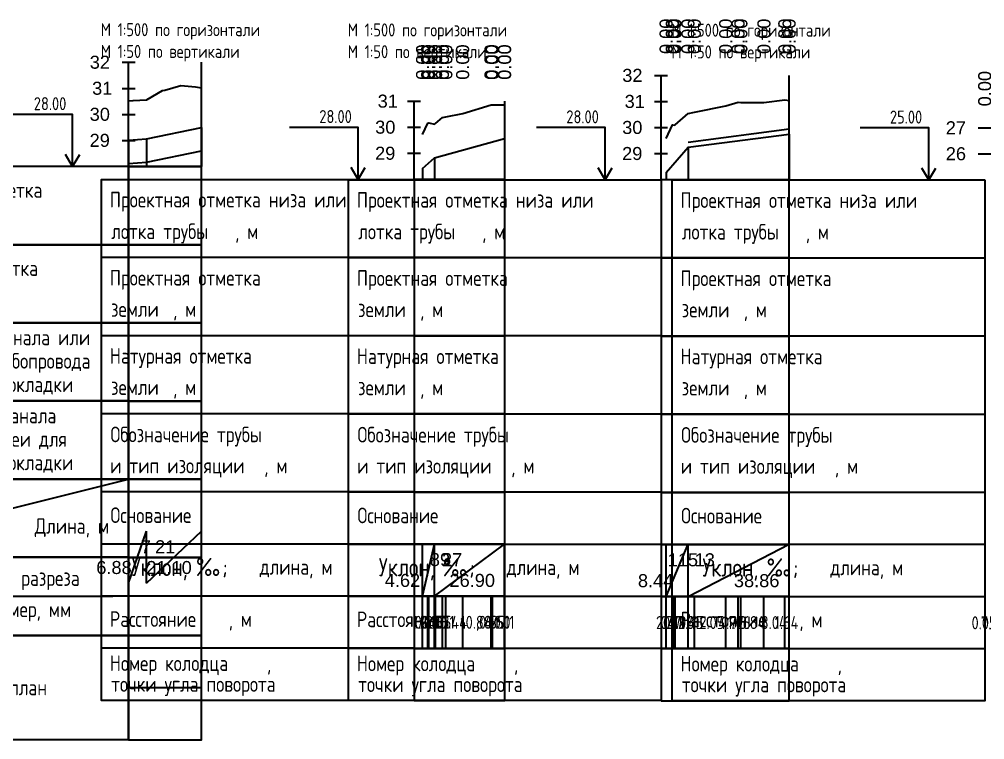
# Model space of a CAD drawing. Header units: metres. Extents: x -149473 to 83396, y -14167 to 104709.
# Drawn here: x -4450.4 to -4265, y 42325.9 to 42464.2 of the extents above; entities that cross this region are included whole.
import ezdxf

# ---------------------------------------------------------------- set-up
doc = ezdxf.new("R2010")
doc.units = ezdxf.units.M
doc.layers.add('Viewport2ForCustomObjects_0', color=7, linetype='Continuous')
for name, color, linetype, lineweight in [('Сети_В1', 130, 'Continuous', 30), ('Сети_Вид.Профиля', 7, 'Continuous', 30), ('Сети_Вид.Профиля.Проектные.Данные', 1, 'Continuous', 30), ('Сети_Т', 1, 'Continuous', 30)]:
    doc.layers.add(name, color=color, linetype=linetype, lineweight=lineweight)
doc.styles.add('CustomTextStyle144', font='GOST_0.TTF', dxfattribs={"height": 5})
doc.styles.add('CustomTextStyle145', font='arial.ttf', dxfattribs={"height": 5})
doc.styles.add('CustomTextStyle146', font='arial.ttf', dxfattribs={"height": 5})
doc.styles.add('CustomTextStyle147', font='arial.ttf', dxfattribs={"height": 5})
doc.styles.add('CustomTextStyle148', font='arial.ttf', dxfattribs={"height": 5})
doc.styles.add('CustomTextStyle149', font='arial.ttf', dxfattribs={"height": 5})
doc.styles.add('CustomTextStyle150', font='arial.ttf', dxfattribs={"height": 5})
doc.styles.add('CustomTextStyle151', font='arial.ttf', dxfattribs={"height": 5})
doc.styles.add('CustomTextStyle152', font='arial.ttf', dxfattribs={"height": 5})
doc.styles.add('CustomTextStyle153', font='GOST_0.TTF', dxfattribs={"height": 5})
doc.styles.add('CustomTextStyle154', font='GOST_0.TTF', dxfattribs={"height": 5})
doc.styles.add('CustomTextStyle157', font='GOST_0.TTF', dxfattribs={"height": 5})
doc.styles.add('CustomTextStyle158', font='arial.ttf', dxfattribs={"height": 5})
doc.styles.add('CustomTextStyle159', font='arial.ttf', dxfattribs={"height": 5})
doc.styles.add('CustomTextStyle160', font='arial.ttf', dxfattribs={"height": 5})
doc.styles.add('CustomTextStyle161', font='arial.ttf', dxfattribs={"height": 5})
doc.styles.add('CustomTextStyle162', font='arial.ttf', dxfattribs={"height": 5})
doc.styles.add('CustomTextStyle163', font='arial.ttf', dxfattribs={"height": 5})
doc.styles.add('CustomTextStyle164', font='arial.ttf', dxfattribs={"height": 5})
doc.styles.add('CustomTextStyle165', font='arial.ttf', dxfattribs={"height": 5})
doc.styles.add('CustomTextStyle166', font='arial.ttf', dxfattribs={"height": 5})
doc.styles.add('CustomTextStyle167', font='arial.ttf', dxfattribs={"height": 5})
doc.styles.add('CustomTextStyle168', font='arial.ttf', dxfattribs={"height": 5})
doc.styles.add('CustomTextStyle169', font='arial.ttf', dxfattribs={"height": 5})
doc.styles.add('CustomTextStyle170', font='arial.ttf', dxfattribs={"height": 5})
doc.styles.add('CustomTextStyle171', font='arial.ttf', dxfattribs={"height": 5})
doc.styles.add('CustomTextStyle172', font='arial.ttf', dxfattribs={"height": 5})
doc.styles.add('CustomTextStyle173', font='GOST_0.TTF', dxfattribs={"height": 5})
doc.styles.add('CustomTextStyle174', font='GOST_0.TTF', dxfattribs={"height": 5})
doc.styles.add('CustomTextStyle175', font='GOST_0.TTF', dxfattribs={"height": 5})
doc.styles.add('CustomTextStyle176', font='GOST_0.TTF', dxfattribs={"height": 5})
doc.styles.add('CustomTextStyle177', font='GOST_0.TTF', dxfattribs={"height": 5})
doc.styles.add('CustomTextStyle178', font='GOST_0.TTF', dxfattribs={"height": 5})
doc.styles.add('CustomTextStyle179', font='GOST_0.TTF', dxfattribs={"height": 5})
doc.styles.add('CustomTextStyle180', font='GOST_0.TTF', dxfattribs={"height": 5})
doc.styles.add('CustomTextStyle181', font='GOST_0.TTF', dxfattribs={"height": 5})
doc.styles.add('CustomTextStyle182', font='GOST_0.TTF', dxfattribs={"height": 5})
doc.styles.add('CustomTextStyle183', font='GOST_0.TTF', dxfattribs={"height": 5})
doc.styles.add('CustomTextStyle184', font='arial.ttf', dxfattribs={"height": 5})
doc.styles.add('CustomTextStyle185', font='arial.ttf', dxfattribs={"height": 5})
doc.styles.add('CustomTextStyle186', font='arial.ttf', dxfattribs={"height": 5})
doc.styles.add('CustomTextStyle187', font='arial.ttf', dxfattribs={"height": 5})
doc.styles.add('CustomTextStyle194', font='GOST_0.TTF', dxfattribs={"height": 5})
doc.styles.add('CustomTextStyle195', font='GOST_0.TTF', dxfattribs={"height": 5})
doc.styles.add('CustomTextStyle198', font='GOST_0.TTF', dxfattribs={"height": 5})
doc.styles.add('CustomTextStyle199', font='arial.ttf', dxfattribs={"height": 5})
doc.styles.add('CustomTextStyle200', font='arial.ttf', dxfattribs={"height": 5})
doc.styles.add('CustomTextStyle201', font='arial.ttf', dxfattribs={"height": 5})
doc.styles.add('CustomTextStyle202', font='arial.ttf', dxfattribs={"height": 5})
doc.styles.add('CustomTextStyle203', font='arial.ttf', dxfattribs={"height": 5})
doc.styles.add('CustomTextStyle204', font='arial.ttf', dxfattribs={"height": 5})
doc.styles.add('CustomTextStyle205', font='arial.ttf', dxfattribs={"height": 5})
doc.styles.add('CustomTextStyle206', font='arial.ttf', dxfattribs={"height": 5})
doc.styles.add('CustomTextStyle207', font='arial.ttf', dxfattribs={"height": 5})
doc.styles.add('CustomTextStyle208', font='arial.ttf', dxfattribs={"height": 5})
doc.styles.add('CustomTextStyle209', font='arial.ttf', dxfattribs={"height": 5})
doc.styles.add('CustomTextStyle210', font='arial.ttf', dxfattribs={"height": 5})
doc.styles.add('CustomTextStyle211', font='arial.ttf', dxfattribs={"height": 5})
doc.styles.add('CustomTextStyle212', font='arial.ttf', dxfattribs={"height": 5})
doc.styles.add('CustomTextStyle213', font='arial.ttf', dxfattribs={"height": 5})
doc.styles.add('CustomTextStyle214', font='arial.ttf', dxfattribs={"height": 5})
doc.styles.add('CustomTextStyle215', font='arial.ttf', dxfattribs={"height": 5})
doc.styles.add('CustomTextStyle216', font='GOST_0.TTF', dxfattribs={"height": 5})
doc.styles.add('CustomTextStyle217', font='GOST_0.TTF', dxfattribs={"height": 5})
doc.styles.add('CustomTextStyle218', font='GOST_0.TTF', dxfattribs={"height": 5})
doc.styles.add('CustomTextStyle219', font='GOST_0.TTF', dxfattribs={"height": 5})
doc.styles.add('CustomTextStyle220', font='GOST_0.TTF', dxfattribs={"height": 5})
doc.styles.add('CustomTextStyle221', font='GOST_0.TTF', dxfattribs={"height": 5})
doc.styles.add('CustomTextStyle222', font='GOST_0.TTF', dxfattribs={"height": 5})
doc.styles.add('CustomTextStyle223', font='GOST_0.TTF', dxfattribs={"height": 5})
doc.styles.add('CustomTextStyle224', font='GOST_0.TTF', dxfattribs={"height": 5})
doc.styles.add('CustomTextStyle225', font='GOST_0.TTF', dxfattribs={"height": 5})
doc.styles.add('CustomTextStyle226', font='GOST_0.TTF', dxfattribs={"height": 5})
doc.styles.add('CustomTextStyle227', font='GOST_0.TTF', dxfattribs={"height": 5})
doc.styles.add('CustomTextStyle228', font='arial.ttf', dxfattribs={"height": 5})
doc.styles.add('CustomTextStyle229', font='arial.ttf', dxfattribs={"height": 5})
doc.styles.add('CustomTextStyle230', font='arial.ttf', dxfattribs={"height": 5})
doc.styles.add('CustomTextStyle231', font='arial.ttf', dxfattribs={"height": 5})
doc.styles.add('CustomTextStyle235', font='GOST_0.TTF', dxfattribs={"height": 5})
doc.styles.add('CustomTextStyle236', font='GOST_0.TTF', dxfattribs={"height": 5})
doc.styles.add('CustomTextStyle239', font='GOST_0.TTF', dxfattribs={"height": 5})
doc.styles.add('CustomTextStyle240', font='arial.ttf', dxfattribs={"height": 5})
doc.styles.add('CustomTextStyle241', font='arial.ttf', dxfattribs={"height": 5})
doc.styles.add('CustomTextStyle242', font='arial.ttf', dxfattribs={"height": 5})
doc.styles.add('CustomTextStyle243', font='arial.ttf', dxfattribs={"height": 5})
doc.styles.add('CustomTextStyle251', font='GOST_0.TTF', dxfattribs={"height": 5})
doc.styles.add('CustomTextStyle252', font='GOST_0.TTF', dxfattribs={"height": 5})
doc.styles.get("Standard").update_dxf_attribs({"font": 'GOST_0.TTF'})

# ---------------------------------------------------------------- blocks, each defined once
blk = doc.blocks.new('CustomObjectsInViewport2_0')
at = {"layer": 'Сети_В1', "linetype": 'Continuous'}
for p, q in [((3460.18, 1249.99), (3499.04, 1255.02)), ((3460.18, 1247.99), (3499.04, 1253.02))]:
    blk.add_line(p, q, dxfattribs=at)
at = {"layer": 'Сети_Вид.Профиля'}
for p, q in [((3242.81, 1280.63), (3247.81, 1280.63)), ((3245.31, 1240.63), (3245.31, 1280.63)), ((3273.29, 1240.63), (3273.29, 1280.63)), ((3447.33, 1275.58), (3452.33, 1275.58)), ((3449.83, 1235.58), (3449.83, 1275.58)), ((3499.04, 1235.58), (3499.04, 1275.58)), ((3242.81, 1270.63), (3247.81, 1270.63)), ((3352.47, 1265.68), (3357.47, 1265.68)), ((3354.97, 1235.68), (3354.97, 1265.68)), ((3389.79, 1235.68), (3389.79, 1265.68)), ((3447.33, 1265.58), (3452.33, 1265.58)), ((3242.81, 1260.63), (3247.81, 1260.63)), ((3352.47, 1255.68), (3357.47, 1255.68)), ((3447.33, 1255.58), (3452.33, 1255.58)), ((3571.63, 1255.49), (3576.63, 1255.49)), ((3242.81, 1250.63), (3247.81, 1250.63)), ((3352.47, 1245.68), (3357.47, 1245.68)), ((3447.33, 1245.58), (3452.33, 1245.58)), ((3571.63, 1245.49), (3576.63, 1245.49))]:
    blk.add_line(p, q, dxfattribs=at)
at = {"layer": 'Сети_Вид.Профиля', "linetype": 'Continuous'}
for p, q in [((3245.31, 1240.63), (3273.29, 1240.63)), ((3354.97, 1235.68), (3389.79, 1235.68)), ((3449.83, 1235.58), (3499.04, 1235.58)), ((3358.25, 1055.62), (3358.25, 1075.62)), ((3360.21, 1055.62), (3360.21, 1075.62)), ((3360.7, 1055.62), (3360.7, 1075.62)), ((3362.85, 1055.62), (3362.85, 1075.62)), ((3363.25, 1055.62), (3363.25, 1075.62)), ((3365.9, 1055.62), (3365.9, 1075.62)), ((3367.21, 1055.62), (3367.21, 1075.62)), ((3373.65, 1055.62), (3373.65, 1075.62)), ((3384.53, 1055.62), (3384.53, 1075.62)), ((3385.08, 1055.62), (3385.08, 1075.62)), ((3389.68, 1055.62), (3389.68, 1075.62)), ((3451.8, 1055.52), (3451.8, 1075.52)), ((3454.17, 1055.52), (3454.17, 1075.52)), ((3454.34, 1055.52), (3454.34, 1075.52)), ((3455.07, 1055.52), (3455.07, 1075.52)), ((3455.2, 1055.52), (3455.2, 1075.52)), ((3460.18, 1055.52), (3460.18, 1075.52)), ((3462.63, 1055.52), (3462.63, 1075.52)), ((3474.69, 1055.52), (3474.69, 1075.52)), ((3479.45, 1055.52), (3479.45, 1075.52)), ((3480.52, 1055.52), (3480.52, 1075.52)), ((3489.36, 1055.52), (3489.36, 1075.52)), ((3497.4, 1055.52), (3497.4, 1075.52)), ((3245.31, 1040.55), (3273.29, 1040.55))]:
    blk.add_line(p, q, dxfattribs=at)
at = {"layer": 'Сети_Вид.Профиля', "ltscale": 100}
blk.add_line((3131.3, 1075.6), (3239.3, 1075.6), dxfattribs=at)
at = {"layer": 'Сети_Вид.Профиля'}
for points in [[(3223.84, 1240.6), (3223.84, 1260.6), (3197.51, 1260.6)], [(3333.49, 1235.65), (3333.49, 1255.65), (3307.17, 1255.65)], [(3428.36, 1235.55), (3428.36, 1255.55), (3402.03, 1255.55)], [(3552.66, 1235.46), (3552.66, 1255.46), (3526.33, 1255.46)], [(3223.84, 1240.6), (3221.13, 1245.18)], [(3223.84, 1240.6), (3226.55, 1245.18)], [(3333.49, 1235.65), (3330.78, 1240.23)], [(3333.49, 1235.65), (3336.21, 1240.23)], [(3428.36, 1235.55), (3425.65, 1240.13)], [(3428.36, 1235.55), (3431.07, 1240.13)], [(3552.66, 1235.46), (3549.95, 1240.04)], [(3552.66, 1235.46), (3555.38, 1240.04)], [(3354.96, 1205.65), (3234.96, 1205.65)], [(3449.82, 1205.55), (3329.82, 1205.55)], [(3574.12, 1205.46), (3454.12, 1205.46)], [(3354.96, 1175.65), (3234.96, 1175.65)], [(3449.82, 1175.55), (3329.82, 1175.55)], [(3574.12, 1175.46), (3454.12, 1175.46)], [(3354.96, 1145.65), (3234.96, 1145.65)], [(3449.82, 1145.55), (3329.82, 1145.55)], [(3574.12, 1145.46), (3454.12, 1145.46)], [(3354.96, 1115.65), (3234.96, 1115.65)], [(3449.82, 1115.55), (3329.82, 1115.55)], [(3574.12, 1115.46), (3454.12, 1115.46)], [(3354.96, 1095.65), (3234.96, 1095.65)], [(3449.82, 1095.55), (3329.82, 1095.55)], [(3574.12, 1095.46), (3454.12, 1095.46)], [(3354.96, 1075.65), (3234.96, 1075.65)], [(3449.82, 1075.55), (3329.82, 1075.55)], [(3574.12, 1075.46), (3454.12, 1075.46)], [(3354.96, 1055.65), (3234.96, 1055.65)], [(3449.82, 1055.55), (3329.82, 1055.55)], [(3574.12, 1055.46), (3454.12, 1055.46)]]:
    blk.add_lwpolyline(points, dxfattribs=at)
at = {"layer": 'Сети_Вид.Профиля', "ltscale": 100}
for points in [[(3245.3, 1240.6), (3125.3, 1240.6), (3125.3, 1210.6), (3245.3, 1210.6)], [(3245.3, 1210.6), (3125.3, 1210.6), (3125.3, 1180.6), (3245.3, 1180.6)], [(3245.3, 1180.6), (3125.3, 1180.6), (3125.3, 1150.6), (3245.3, 1150.6)], [(3245.3, 1150.6), (3125.3, 1150.6), (3125.3, 1120.6), (3245.3, 1120.6)], [(3245.3, 1120.6), (3125.3, 1120.6), (3125.3, 1090.6), (3245.3, 1090.6)], [(3245.3, 1090.6), (3125.3, 1090.6), (3125.3, 1060.6), (3245.3, 1060.6)], [(3245.3, 1060.6), (3125.3, 1060.6), (3125.3, 1020.6), (3245.3, 1020.6)]]:
    blk.add_lwpolyline(points, close=True, dxfattribs=at)
at = {"layer": 'Сети_Вид.Профиля'}
for points in [[(3354.96, 1235.65), (3354.96, 1205.65), (3354.96, 1175.65), (3354.96, 1145.65), (3354.96, 1115.65), (3354.96, 1095.65), (3354.96, 1075.65), (3354.96, 1055.65), (3354.96, 1035.65), (3234.96, 1035.65), (3234.96, 1235.65)], [(3449.82, 1235.55), (3449.82, 1205.55), (3449.82, 1175.55), (3449.82, 1145.55), (3449.82, 1115.55), (3449.82, 1095.55), (3449.82, 1075.55), (3449.82, 1055.55), (3449.82, 1035.55), (3329.82, 1035.55), (3329.82, 1235.55)], [(3574.12, 1235.46), (3574.12, 1205.46), (3574.12, 1175.46), (3574.12, 1145.46), (3574.12, 1115.46), (3574.12, 1095.46), (3574.12, 1075.46), (3574.12, 1055.46), (3574.12, 1035.46), (3454.12, 1035.46), (3454.12, 1235.46)]]:
    blk.add_lwpolyline(points, close=True, dxfattribs=at)
at = {"layer": 'Сети_Вид.Профиля', "ltscale": 100}
blk.add_lwpolyline([(3125.3, 1090.6), (3245.3, 1120.6)], dxfattribs=at)
at = {"layer": 'Сети_Вид.Профиля', "linetype": 'Continuous'}
for points in [[(3245.31, 1210.59, 0), (3273.29, 1210.59, 0), (3273.29, 1240.59, 0), (3245.31, 1240.59, 0)], [(3354.97, 1205.62, 0), (3389.79, 1205.62, 0), (3389.79, 1235.62, 0), (3354.97, 1235.62, 0)], [(3449.83, 1205.52, 0), (3499.04, 1205.52, 0), (3499.04, 1235.52, 0), (3449.83, 1235.52, 0)], [(3245.31, 1180.59, 0), (3273.29, 1180.59, 0), (3273.29, 1210.59, 0), (3245.31, 1210.59, 0)], [(3354.97, 1175.62, 0), (3389.79, 1175.62, 0), (3389.79, 1205.62, 0), (3354.97, 1205.62, 0)], [(3449.83, 1175.52, 0), (3499.04, 1175.52, 0), (3499.04, 1205.52, 0), (3449.83, 1205.52, 0)], [(3245.31, 1150.57, 0), (3273.29, 1150.57, 0), (3273.29, 1180.57, 0), (3245.31, 1180.57, 0)], [(3354.97, 1145.62, 0), (3389.79, 1145.62, 0), (3389.79, 1175.62, 0), (3354.97, 1175.62, 0)], [(3449.83, 1145.52, 0), (3499.04, 1145.52, 0), (3499.04, 1175.52, 0), (3449.83, 1175.52, 0)], [(3245.31, 1120.55, 0), (3273.29, 1120.55, 0), (3273.29, 1150.55, 0), (3245.31, 1150.55, 0)], [(3354.97, 1115.62, 0), (3389.79, 1115.62, 0), (3389.79, 1145.62, 0), (3354.97, 1145.62, 0)], [(3449.83, 1115.52, 0), (3499.04, 1115.52, 0), (3499.04, 1145.52, 0), (3449.83, 1145.52, 0)], [(3245.31, 1090.55, 0), (3273.29, 1090.55, 0), (3273.29, 1120.55, 0), (3245.31, 1120.55, 0)], [(3354.97, 1095.62, 0), (3389.79, 1095.62, 0), (3389.79, 1115.62, 0), (3354.97, 1115.62, 0)], [(3449.83, 1095.52, 0), (3499.04, 1095.52, 0), (3499.04, 1115.52, 0), (3449.83, 1115.52, 0)], [(3354.97, 1075.62, 0), (3389.79, 1075.62, 0), (3389.79, 1095.62, 0), (3354.97, 1095.62, 0)], [(3449.83, 1075.52, 0), (3499.04, 1075.52, 0), (3499.04, 1095.52, 0), (3449.83, 1095.52, 0)], [(3245.31, 1060.55, 0), (3273.29, 1060.55, 0), (3273.29, 1090.55, 0), (3245.31, 1090.55, 0)], [(3354.97, 1055.62, 0), (3389.79, 1055.62, 0), (3389.79, 1075.62, 0), (3354.97, 1075.62, 0)], [(3449.83, 1055.52, 0), (3499.04, 1055.52, 0), (3499.04, 1075.52, 0), (3449.83, 1075.52, 0)], [(3245.31, 1020.55, 0), (3273.29, 1020.55, 0), (3273.29, 1060.55, 0), (3245.31, 1060.55, 0)], [(3354.97, 1035.62, 0), (3389.79, 1035.62, 0), (3389.79, 1055.62, 0), (3354.97, 1055.62, 0)], [(3449.83, 1035.52, 0), (3499.04, 1035.52, 0), (3499.04, 1055.52, 0), (3449.83, 1055.52, 0)]]:
    blk.add_polyline3d(points, close=True, dxfattribs=at)
at = {"layer": 'Сети_Вид.Профиля.Проектные.Данные', "linetype": 'Continuous'}
for p, q in [((3273.29, 1255.63), (3273.29, 1240.63)), ((3245.31, 1250.77), (3245.31, 1240.63)), ((3252.19, 1251.22), (3252.19, 1240.63)), ((3252.19, 1251.22), (3252.19, 1240.63)), ((3389.74, 1251.31), (3389.74, 1235.68)), ((3499.04, 1253.02), (3499.04, 1235.58)), ((3460.18, 1247.99), (3460.18, 1235.58)), ((3460.18, 1247.99), (3460.18, 1235.58)), ((3362.85, 1243.93), (3362.85, 1235.68)), ((3362.85, 1243.93), (3362.85, 1235.68)), ((3358.25, 1239.85), (3358.25, 1235.68)), ((3451.8, 1238.33), (3451.8, 1235.58)), ((3245.31, 1080.63), (3245.31, 1100.63)), ((3245.31, 1080.63), (3252.19, 1100.63)), ((3252.19, 1080.63), (3252.19, 1100.63)), ((3252.19, 1080.63), (3252.19, 1100.63)), ((3252.19, 1080.63), (3273.29, 1100.63)), ((3273.29, 1080.63), (3273.29, 1100.63)), ((3358.25, 1075.68), (3358.25, 1095.68)), ((3358.25, 1075.68), (3362.85, 1095.68)), ((3362.85, 1075.68), (3362.85, 1095.68)), ((3362.85, 1075.68), (3362.85, 1095.68)), ((3362.85, 1075.68), (3389.74, 1095.68)), ((3389.74, 1075.68), (3389.74, 1095.68)), ((3451.8, 1075.58), (3451.8, 1095.58)), ((3451.8, 1075.58), (3460.18, 1095.58)), ((3460.18, 1075.58), (3460.18, 1095.58)), ((3460.18, 1075.58), (3460.18, 1095.58)), ((3460.18, 1075.58), (3499.04, 1095.58)), ((3499.04, 1075.58), (3499.04, 1095.58))]:
    blk.add_line(p, q, dxfattribs=at)
at = {"layer": 'Сети_Вид.Профиля.Проектные.Данные', "linetype": 'Continuous', "lineweight": 30, "ltscale": 2, "flags": 128}
for points in [[(3245.31, 1265.77), (3247.09, 1266.02), (3252.19, 1266.22), (3252.43, 1266.34), (3258.3, 1269.84), (3259.29, 1269.99), (3265.45, 1271.74), (3270.96, 1271.2)], [(3270.96, 1271.2), (3273.29, 1270.82), (3273.29, 1270.82)], [(3451.8, 1251.33), (3454.17, 1256.63), (3454.34, 1256.66), (3455.07, 1256.52), (3455.2, 1256.58), (3460.18, 1260.99), (3462.63, 1261.46), (3474.69, 1263.85), (3479.45, 1265.33), (3480.52, 1265.16), (3489.36, 1265.25), (3497.4, 1266.2)], [(3497.4, 1266.2), (3499.04, 1266.02), (3499.04, 1266.02)], [(3358.25, 1252.85), (3360.21, 1257.23), (3360.7, 1257.34), (3362.85, 1256.93), (3363.25, 1257.08), (3365.9, 1259.43), (3367.21, 1259.68), (3373.65, 1260.97), (3384.53, 1264.34), (3385.08, 1264.25), (3389.68, 1264.3), (3389.79, 1264.31)], [(3245.31, 1250.77), (3252.19, 1251.22), (3273.29, 1255.63)], [(3358.25, 1239.85), (3362.85, 1243.93), (3389.74, 1251.31)], [(3451.8, 1238.33), (3460.18, 1247.99), (3499.04, 1253.02)]]:
    blk.add_lwpolyline(points, dxfattribs=at)
at = {"layer": 'Сети_Т', "linetype": 'Continuous'}
for p, q in [((3252.19, 1251.22), (3273.29, 1255.63)), ((3245.31, 1250.77), (3252.19, 1251.22)), ((3252.19, 1242.22), (3273.29, 1246.63)), ((3245.31, 1241.77), (3252.19, 1242.22))]:
    blk.add_line(p, q, dxfattribs=at)
at = {"linetype": 'Continuous'}
for style, p in [('CustomTextStyle203', (3454.26, 1283.8)), ('CustomTextStyle204', (3456.64, 1283.8)), ('CustomTextStyle205', (3456.8, 1283.8)), ('CustomTextStyle206', (3457.53, 1283.8)), ('CustomTextStyle207', (3457.67, 1283.8)), ('CustomTextStyle208', (3462.65, 1283.8)), ('CustomTextStyle209', (3465.1, 1283.8)), ('CustomTextStyle210', (3477.15, 1283.8)), ('CustomTextStyle211', (3481.92, 1283.8)), ('CustomTextStyle212', (3482.98, 1283.8)), ('CustomTextStyle213', (3491.83, 1283.8)), ('CustomTextStyle214', (3499.86, 1283.8)), ('CustomTextStyle215', (3501.51, 1283.8)), ('CustomTextStyle161', (3360.72, 1273.91)), ('CustomTextStyle162', (3362.68, 1273.91)), ('CustomTextStyle163', (3363.17, 1273.91)), ('CustomTextStyle164', (3365.32, 1273.91)), ('CustomTextStyle165', (3365.72, 1273.91)), ('CustomTextStyle166', (3368.37, 1273.91)), ('CustomTextStyle167', (3369.67, 1273.91)), ('CustomTextStyle168', (3376.11, 1273.91)), ('CustomTextStyle169', (3386.99, 1273.91)), ('CustomTextStyle170', (3387.55, 1273.91)), ('CustomTextStyle171', (3392.15, 1273.91)), ('CustomTextStyle172', (3392.26, 1273.91)), ('CustomTextStyle242', (3576.6, 1263.71)), ('CustomTextStyle243', (3576.65, 1263.71))]:
    blk.add_text('0.00', height=5, rotation=90, dxfattribs=dict(at, style=style)).set_placement(p)
at = {"layer": 'Сети_Вид.Профиля', "color": 7, "linetype": 'Continuous', "lineweight": 30}
for s, style, p in [('М 1:500 по горизонтали', 'CustomTextStyle153', (3234.61, 1290.65)), ('М 1:500 по горизонтали', 'CustomTextStyle194', (3329.47, 1290.55)), ('М 1:500 по горизонтали', 'CustomTextStyle235', (3453.78, 1290.46)), ('М 1:50 по вертикали', 'CustomTextStyle154', (3234.61, 1282.29)), ('М 1:50 по вертикали', 'CustomTextStyle195', (3329.47, 1282.19)), ('М 1:50 по вертикали', 'CustomTextStyle236', (3453.78, 1282.1)), ('32', 'CustomTextStyle148', (3230.41, 1278.16)), ('32', 'CustomTextStyle202', (3434.93, 1273.11)), ('31', 'CustomTextStyle147', (3231.32, 1268.16)), ('31', 'CustomTextStyle160', (3340.98, 1263.22)), ('31', 'CustomTextStyle201', (3435.84, 1263.11)), ('  28.00', 'CustomTextStyle144', (3203.79, 1262.24)), ('30', 'CustomTextStyle146', (3230.38, 1258.16)), ('  28.00', 'CustomTextStyle157', (3313.44, 1257.29)), ('  28.00', 'CustomTextStyle198', (3408.31, 1257.19)), ('  25.00', 'CustomTextStyle239', (3532.61, 1257.1)), ('30', 'CustomTextStyle159', (3340.03, 1253.22)), ('30', 'CustomTextStyle200', (3434.9, 1253.11)), ('27', 'CustomTextStyle241', (3559.18, 1252.98)), ('29', 'CustomTextStyle145', (3230.35, 1248.16)), ('29', 'CustomTextStyle158', (3340, 1243.21)), ('29', 'CustomTextStyle199', (3434.87, 1243.11)), ('26', 'CustomTextStyle240', (3559.18, 1243.02))]:
    blk.add_text(s, height=5, dxfattribs=dict(at, style=style)).set_placement(p)
at = {"layer": 'Сети_Вид.Профиля', "color": 7, "linetype": 'Continuous'}
for s, height, p in [('Проектная отметка', 6, (3154.22, 1228.6)), ('Натурная отметка', 6, (3155.94, 1198.6)), ('Отметка потолка канала или', 6, (3139.66, 1172)), ('верха изоляции трубопровода', 6, (3139.11, 1163)), ('бесканальной прокладки', 6, (3148.02, 1154)), ('Отметка пола канала', 6, (3151.86, 1142)), ('или дна траншеи для', 6, (3152.73, 1133)), ('бесканальной прокладки', 6, (3148.02, 1124)), ('Длина, м', 6, (3209.3, 1099.6)), ('Уклон, ‰;', 7, (3246.56, 1083.37)), ('Уклон, ‰;', 7, (3341.43, 1083.27)), ('Уклон, ‰;', 7, (3465.73, 1083.18)), ('Номер поперечного разреза', 6, (3143.08, 1079.6)), ('Внутренний размер, мм', 6, (3149.84, 1067.6)), ('Развернутый план', 6, (3157.34, 1037.6))]:
    blk.add_text(s, height=height, dxfattribs=at).set_placement(p)
at = {"layer": 'Сети_Вид.Профиля'}
for s, p in [('Проектная отметка низа или', (3238.12, 1224.9)), ('Проектная отметка низа или', (3332.99, 1224.79)), ('Проектная отметка низа или', (3457.29, 1224.7)), ('лотка трубы', (3238.68, 1212.75)), ('м', (3290.9, 1212.75)), ('лотка трубы', (3333.54, 1212.65)), ('м', (3385.77, 1212.65)), ('лотка трубы', (3457.84, 1212.56)), ('м', (3510.07, 1212.56)), (', ', (3286.24, 1212.75)), (', ', (3381.11, 1212.65)), (', ', (3505.41, 1212.56)), ('Проектная отметка', (3238.12, 1194.9)), ('Проектная отметка', (3332.99, 1194.79)), ('Проектная отметка', (3457.29, 1194.7)), ('земли', (3238.57, 1182.9)), ('м', (3267.07, 1182.9)), ('земли', (3333.44, 1182.79)), ('м', (3361.93, 1182.79)), ('земли', (3457.74, 1182.7)), ('м', (3486.24, 1182.7)), (', ', (3262.41, 1182.9)), (', ', (3357.28, 1182.79)), (', ', (3481.58, 1182.7)), ('Натурная отметка', (3238.1, 1164.9)), ('Натурная отметка', (3332.97, 1164.79)), ('Натурная отметка', (3457.27, 1164.7)), ('земли', (3238.57, 1152.9)), ('м', (3267.07, 1152.9)), ('земли', (3333.44, 1152.79)), ('м', (3361.93, 1152.79)), ('земли', (3457.74, 1152.7)), ('м', (3486.24, 1152.7)), (', ', (3262.41, 1152.9)), (', ', (3357.28, 1152.79)), (', ', (3481.58, 1152.7)), ('Обозначение трубы', (3238.37, 1134.75)), ('Обозначение трубы', (3333.24, 1134.65)), ('Обозначение трубы', (3457.54, 1134.56)), ('и тип изоляции', (3238.22, 1122.81)), ('и тип изоляции', (3333.09, 1122.71)), ('и тип изоляции', (3457.39, 1122.62)), ('м', (3302.06, 1122.81)), ('м', (3396.93, 1122.71)), ('м', (3521.23, 1122.62)), (', ', (3297.4, 1122.81)), (', ', (3392.27, 1122.71)), (', ', (3516.57, 1122.62)), ('Основание', (3238.37, 1103.75)), ('Основание', (3333.24, 1103.65)), ('Основание', (3457.54, 1103.56)), (' длина, м', (3292.57, 1083.87)), (' длина, м', (3387.44, 1083.76)), (' длина, м', (3511.74, 1083.67)), ('Расстояние', (3238.13, 1063.86)), ('м', (3288.43, 1063.86)), ('Расстояние', (3332.99, 1063.75)), ('м', (3383.3, 1063.75)), ('Расстояние', (3457.3, 1063.66)), ('м', (3507.6, 1063.66)), (', ', (3283.78, 1063.86)), (', ', (3378.64, 1063.75)), (', ', (3502.94, 1063.66)), ('Номер колодца', (3238.1, 1046.93)), ('Номер колодца', (3332.97, 1046.83)), ('Номер колодца', (3457.27, 1046.74)), (',', (3298.47, 1046.93)), (',', (3393.33, 1046.83)), (',', (3517.64, 1046.74)), ('точки угла поворота', (3238.62, 1038.93)), ('точки угла поворота', (3333.49, 1038.83)), ('точки угла поворота', (3457.79, 1038.74))]:
    blk.add_text(s, height=6, dxfattribs=at).set_placement(p)
at = {"layer": 'Сети_Вид.Профиля.Проектные.Данные', "linetype": 'Continuous'}
for s, style, p in [('7', 'CustomTextStyle150', (3250.03, 1092.13)), ('21', 'CustomTextStyle152', (3255.51, 1092.12)), ('89', 'CustomTextStyle185', (3361.03, 1087.21)), ('27', 'CustomTextStyle187', (3365.69, 1087.17)), ('115', 'CustomTextStyle229', (3452.37, 1087.11)), ('13', 'CustomTextStyle231', (3462.74, 1087.11)), ('6.88', 'CustomTextStyle149', (3232.92, 1084.16)), ('21.10', 'CustomTextStyle151', (3252.11, 1084.16)), ('4.62', 'CustomTextStyle184', (3343.71, 1079.21)), ('26.90', 'CustomTextStyle186', (3368.57, 1079.21)), ('8.44', 'CustomTextStyle228', (3440.94, 1079.11)), ('38.86', 'CustomTextStyle230', (3477.81, 1079.11)), ('1.96', 'CustomTextStyle173', (3354.5, 1063.12)), ('0.49', 'CustomTextStyle174', (3355.19, 1063.12)), ('2.15', 'CustomTextStyle175', (3357.22, 1063.12)), ('0.40', 'CustomTextStyle176', (3357.78, 1063.12)), ('2.65', 'CustomTextStyle177', (3359.48, 1063.12)), ('1.31', 'CustomTextStyle178', (3362.53, 1063.12)), ('6.44', 'CustomTextStyle179', (3365.16, 1063.12)), ('10.88', 'CustomTextStyle180', (3372.75, 1063.12)), ('0.55', 'CustomTextStyle181', (3379.89, 1063.12)), ('4.60', 'CustomTextStyle182', (3382.11, 1063.12)), ('0.11', 'CustomTextStyle183', (3385.54, 1063.12)), ('2.37', 'CustomTextStyle216', (3447.89, 1063.02)), ('0.17', 'CustomTextStyle217', (3449.52, 1063.02)), ('0.73', 'CustomTextStyle218', (3449.61, 1063.02)), ('0.13', 'CustomTextStyle219', (3450.58, 1063.02)), ('4.98', 'CustomTextStyle220', (3452.42, 1063.02)), ('2.45', 'CustomTextStyle221', (3456.32, 1063.02)), ('12.05', 'CustomTextStyle222', (3462.5, 1063.02)), ('4.77', 'CustomTextStyle223', (3471.8, 1063.02)), ('1.06', 'CustomTextStyle224', (3475.25, 1063.02)), ('8.84', 'CustomTextStyle225', (3479.67, 1063.02)), ('8.04', 'CustomTextStyle226', (3488.11, 1063.02)), ('1.64', 'CustomTextStyle227', (3493.48, 1063.02)), ('0.05', 'CustomTextStyle251', (3569.07, 1062.93)), ('7.46', 'CustomTextStyle252', (3572.65, 1062.93))]:
    blk.add_text(s, height=5, dxfattribs=dict(at, style=style)).set_placement(p)

msp = doc.modelspace()

# ---------------------------------------------------------------- block references
at = {"layer": 'Viewport2ForCustomObjects_0', "xscale": 0.5, "yscale": 0.5, "zscale": 0.5}
msp.add_blockref('CustomObjectsInViewport2_0', (-6052.07, 41815.59), dxfattribs=at)

doc.saveas('drawing.dxf')
